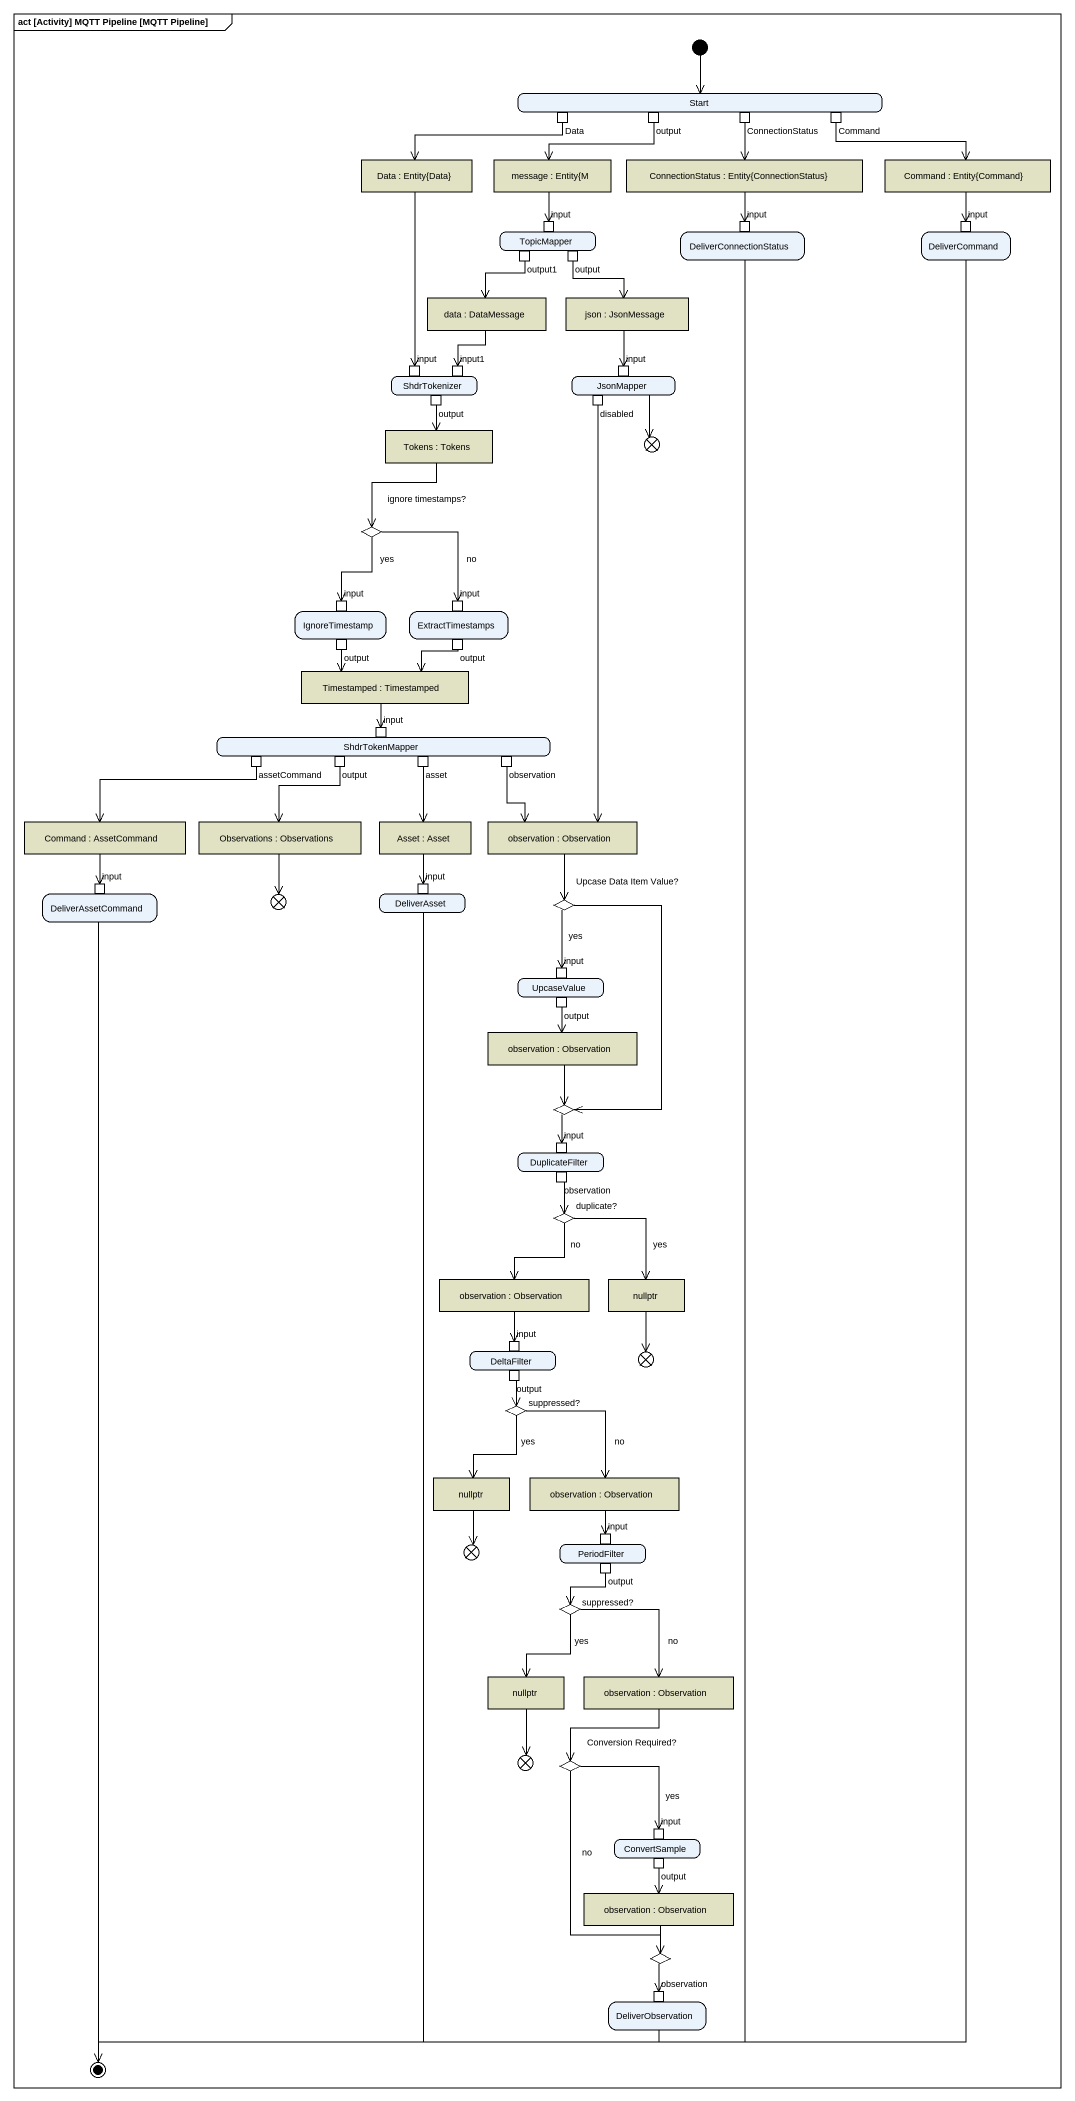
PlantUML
@startuml
mainframe act [Activity] MQTT Pipeline [MQTT Pipeline]
hide empty description
state "Start" as Start_ {
  state Data <<outputPin>>
  state output <<outputPin>>
  state ConnectionStatus <<outputPin>>
  state Command <<outputPin>>
}
state "Data : Entity{Data}" as Data_2 <<object>> #E1E1C3
state "message : Entity{M" as message <<object>> #E1E1C3
state "ConnectionStatus : Entity{ConnectionStatus}" as ConnectionStatus_2 <<object>> #E1E1C3
state "Command : Entity{Command}" as Command_2 <<object>> #E1E1C3
state TopicMapper {
  state input <<inputPin>>
  state output1 <<outputPin>>
  state "output" as output_2 <<outputPin>>
}
state DeliverConnectionStatus {
  state "input" as input_2 <<inputPin>>
}
state DeliverCommand {
  state "input" as input_3 <<inputPin>>
}
state "data : DataMessage" as data <<object>> #E1E1C3
state "json : JsonMessage" as json_ <<object>> #E1E1C3
state ShdrTokenizer {
  state "input" as input_4 <<inputPin>>
  state "output" as output_3 <<outputPin>>
  state input1 <<inputPin>>
}
state JsonMapper {
  state disabled <<outputPin>>
  state "input" as input_5 <<inputPin>>
}
state "Tokens : Tokens" as Tokens <<object>> #E1E1C3
state flowfinal1 <<end>>
state "ignore timestamps?" as ignore_timestamps <<choice>>
state IgnoreTimestamp {
  state "input" as input_6 <<inputPin>>
  state "output" as output_4 <<outputPin>>
}
state ExtractTimestamps {
  state "input" as input_7 <<inputPin>>
  state "output" as output_5 <<outputPin>>
}
state "Timestamped : Timestamped" as Timestamped <<object>> #E1E1C3
state ShdrTokenMapper {
  state "input" as input_8 <<inputPin>>
  state assetCommand <<outputPin>>
  state "output" as output_6 <<outputPin>>
  state asset <<outputPin>>
  state observation <<outputPin>>
}
state "Command : AssetCommand" as Command_3 <<object>> #E1E1C3
state "Observations : Observations" as Observations <<object>> #E1E1C3
state "Asset : Asset" as Asset <<object>> #E1E1C3
state "observation : Observation" as observation_2 <<object>> #E1E1C3
state DeliverAssetCommand {
  state "input" as input_9 <<inputPin>>
}
state flowfinal2 <<end>>
state DeliverAsset {
  state "input" as input_10 <<inputPin>>
}
state "Upcase Data Item Value?" as Upcase_Data_Item_Value <<choice>>
state UpcaseValue {
  state "input" as input_11 <<inputPin>>
  state "output" as output_7 <<outputPin>>
}
state "observation : Observation" as observation_3 <<object>> #E1E1C3
state choice1 <<choice>>
state DuplicateFilter {
  state "input" as input_12 <<inputPin>>
  state "observation" as observation_4 <<outputPin>>
}
state "duplicate?" as duplicate <<choice>>
state "observation : Observation" as observation_5 <<object>> #E1E1C3
state nullptr <<object>> #E1E1C3
state DeltaFilter {
  state "input" as input_13 <<inputPin>>
  state "output" as output_8 <<outputPin>>
}
state flowfinal3 <<end>>
state "suppressed?" as suppressed <<choice>>
state "nullptr" as nullptr_2 <<object>> #E1E1C3
state "observation : Observation" as observation_6 <<object>> #E1E1C3
state flowfinal4 <<end>>
state PeriodFilter {
  state "input" as input_14 <<inputPin>>
  state "output" as output_9 <<outputPin>>
}
state "suppressed?" as suppressed_2 <<choice>>
state "nullptr" as nullptr_3 <<object>> #E1E1C3
state "observation : Observation" as observation_7 <<object>> #E1E1C3
state flowfinal5 <<end>>
state "Conversion Required?" as Conversion_Required <<choice>>
state ConvertSample {
  state "input" as input_15 <<inputPin>>
  state "output" as output_10 <<outputPin>>
}
state "observation : Observation" as observation_8 <<object>> #E1E1C3
state choice2 <<choice>>
state DeliverObservation {
  state "observation" as observation_9 <<inputPin>>
}
[*] --> Start_
Data -left-> Data_2
output -left-> message
ConnectionStatus --> ConnectionStatus_2
Command -right-> Command_2
Data_2 --> input_4
message --> input
ConnectionStatus_2 --> input_2
Command_2 --> input_3
output1 --> data
output_2 --> json_
data --> input1
json_ --> input_5
output_3 --> Tokens
JsonMapper --> flowfinal1
disabled --> observation_2
Tokens --> ignore_timestamps
ignore_timestamps --> input_6 : yes
ignore_timestamps --> input_7 : no
output_4 --> Timestamped
output_5 -left-> Timestamped
Timestamped --> input_8
assetCommand -left-> Command_3
output_6 --> Observations
asset --> Asset
observation --> observation_2
Command_3 --> input_9
Observations --> flowfinal2
Asset --> input_10
observation_2 --> Upcase_Data_Item_Value
Upcase_Data_Item_Value --> input_11 : yes
Upcase_Data_Item_Value --> choice1
output_7 --> observation_3
observation_3 --> choice1
choice1 --> input_12
observation_4 --> duplicate
duplicate --> observation_5 : no
duplicate --> nullptr : yes
observation_5 --> input_13
nullptr --> flowfinal3
output_8 --> suppressed
suppressed --> nullptr_2 : yes
suppressed --> observation_6 : no
nullptr_2 --> flowfinal4
observation_6 --> input_14
output_9 --> suppressed_2
suppressed_2 --> nullptr_3 : yes
suppressed_2 --> observation_7 : no
nullptr_3 --> flowfinal5
observation_7 --> Conversion_Required
Conversion_Required --> input_15 : yes
Conversion_Required --> choice2 : no
output_10 --> observation_8
observation_8 --> choice2
choice2 --> observation_9
DeliverConnectionStatus --> [*]
DeliverCommand --> [*]
DeliverAssetCommand --> [*]
DeliverAsset --> [*]
DeliverObservation -left-> [*]
@enduml
